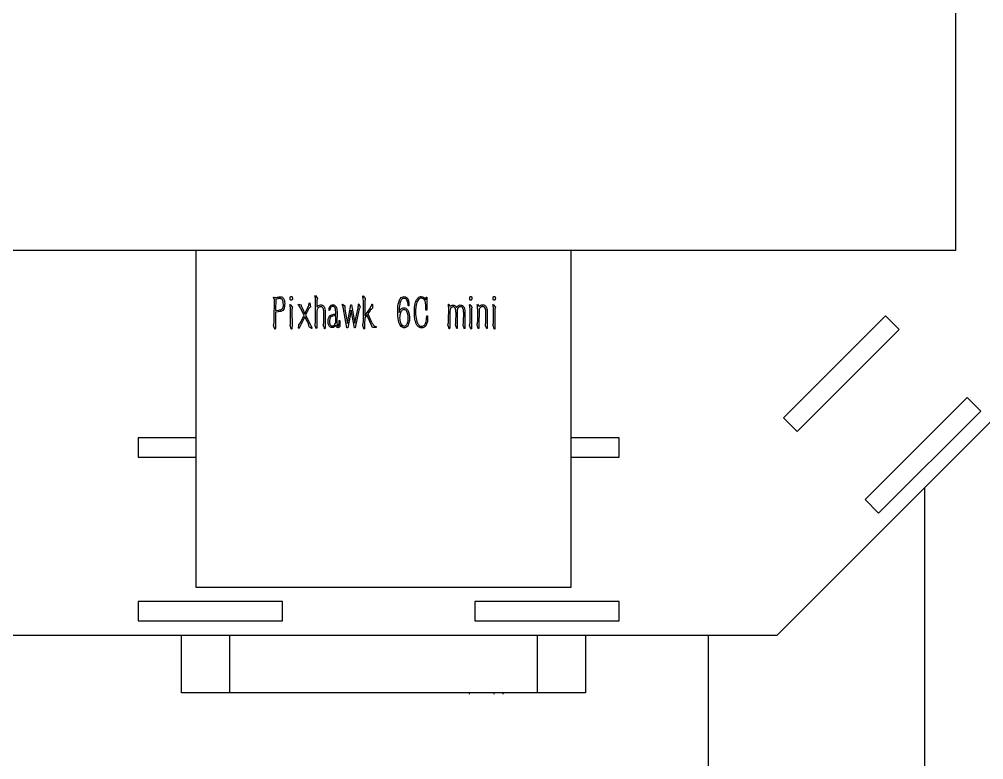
# Model space of a CAD drawing. Header units: millimetres. Extents: x 0 to 297, y 0 to 210.
# Drawn here: x 135.82 to 152.53, y 114.35 to 127.17 of the extents above; entities that cross this region are included whole.
import ezdxf

# ---------------------------------------------------------------- set-up
doc = ezdxf.new("R2010")
doc.units = ezdxf.units.MM

msp = doc.modelspace()

# ---------------------------------------------------------------- linework, layer by layer
at = {"color": 7, "linetype": 'Continuous', "lineweight": 25}
for p, q in [((152.044, 123.168), (152.044, 143.168)), ((148.948, 116.502), (158.711, 126.265)), ((132.044, 123.168), (152.044, 123.168)), ((138.878, 123.168), (138.878, 117.335)), ((145.378, 117.335), (145.378, 123.168)), ((140.227, 122.353), (140.236, 122.351)), ((140.235, 121.968), (140.237, 122.314)), ((140.236, 122.351), (140.264, 122.35)), ((140.26, 122.319), (140.258, 122.127)), ((140.295, 122.327), (140.26, 122.319)), ((140.94, 122.376), (140.948, 122.384)), ((140.944, 122.363), (140.94, 122.376)), ((140.948, 122.384), (140.985, 122.335)), ((141.768, 122.371), (141.775, 122.379)), ((141.771, 122.358), (141.768, 122.371)), ((141.775, 122.379), (141.812, 122.33)), ((142.853, 122.321), (142.86, 122.308)), ((142.86, 122.308), (142.866, 122.357)), ((142.866, 122.357), (142.879, 122.357)), ((142.879, 122.357), (142.879, 122.133)), ((140.505, 122.223), (140.512, 122.231)), ((140.509, 122.21), (140.505, 122.223)), ((140.512, 122.231), (140.55, 122.183)), ((140.648, 122.225), (140.652, 122.235)), ((140.656, 122.218), (140.648, 122.225)), ((140.652, 122.235), (140.701, 122.221)), ((140.75, 122.04), (140.7, 122.147)), ((140.717, 122.172), (140.764, 122.068)), ((140.764, 122.068), (140.817, 122.177)), ((140.829, 122.147), (140.777, 122.044)), ((140.839, 122.254), (140.849, 122.256)), ((140.839, 122.24), (140.839, 122.254)), ((140.849, 122.256), (140.863, 122.184)), ((140.951, 121.95), (140.951, 122.279)), ((140.974, 122.266), (140.973, 122.18)), ((141.412, 122.228), (141.416, 122.237)), ((141.416, 122.217), (141.412, 122.228)), ((141.416, 122.237), (141.457, 122.203)), ((141.493, 121.826), (141.436, 122.146)), ((141.502, 121.902), (141.561, 122.225)), ((141.561, 122.225), (141.573, 122.225)), ((141.573, 122.225), (141.63, 121.904)), ((141.63, 121.904), (141.682, 122.146)), ((141.692, 122.235), (141.7, 122.24)), ((141.692, 122.222), (141.692, 122.235)), ((141.692, 122.204), (141.692, 122.222)), ((141.7, 122.24), (141.722, 122.184)), ((141.779, 121.967), (141.779, 122.275)), ((141.802, 122.264), (141.801, 122.034)), ((141.801, 122.034), (141.889, 122.156)), ((141.923, 122.222), (141.927, 122.235)), ((141.927, 122.235), (141.936, 122.233)), ((141.936, 122.233), (141.938, 122.163)), ((142.568, 122.206), (142.557, 122.206)), ((142.568, 122.233), (142.568, 122.206)), ((143.252, 122.233), (143.26, 122.235)), ((143.254, 122.216), (143.252, 122.233)), ((143.255, 122.197), (143.254, 122.216)), ((143.255, 121.973), (143.256, 122.148)), ((143.26, 122.235), (143.281, 122.192)), ((143.377, 122.201), (143.394, 122.179)), ((143.616, 122.223), (143.623, 122.231)), ((143.619, 122.21), (143.616, 122.223)), ((143.623, 122.231), (143.66, 122.183)), ((143.749, 122.225), (143.756, 122.236)), ((143.755, 122.205), (143.749, 122.225)), ((143.756, 122.236), (143.782, 122.191)), ((143.76, 122.124), (143.758, 122.178)), ((143.787, 122.152), (143.782, 122.115)), ((144.022, 122.223), (144.028, 122.231)), ((144.025, 122.21), (144.022, 122.223)), ((144.028, 122.231), (144.066, 122.183)), ((140.258, 122.098), (140.257, 121.873)), ((140.258, 122.127), (140.314, 122.133)), ((140.301, 122.104), (140.258, 122.098)), ((140.334, 122.105), (140.301, 122.104)), ((140.518, 121.971), (140.518, 122.12)), ((140.541, 122.114), (140.542, 121.878)), ((140.765, 122.017), (140.691, 121.865)), ((140.703, 121.937), (140.75, 122.04)), ((140.811, 121.926), (140.765, 122.017)), ((140.777, 122.044), (140.861, 121.876)), ((140.977, 122.139), (140.973, 122.113)), ((140.973, 122.113), (140.974, 121.897)), ((141.093, 121.933), (141.093, 122.08)), ((141.115, 122.084), (141.116, 121.84)), ((141.194, 122.124), (141.183, 122.124)), ((141.195, 122.137), (141.194, 122.124)), ((141.283, 122.061), (141.299, 122.062)), ((141.299, 122.062), (141.299, 122.105)), ((141.299, 121.92), (141.299, 122.033)), ((141.322, 122.086), (141.32, 121.922)), ((141.459, 122.139), (141.502, 121.902)), ((141.567, 122.132), (141.51, 121.826)), ((141.622, 121.826), (141.567, 122.132)), ((141.702, 122.132), (141.637, 121.826)), ((141.801, 121.995), (141.8, 121.882)), ((141.841, 122.048), (141.801, 121.995)), ((141.935, 121.832), (141.841, 122.048)), ((141.897, 122.125), (141.856, 122.069)), ((141.856, 122.069), (141.92, 121.925)), ((142.397, 122.12), (142.396, 122.087)), ((142.879, 122.133), (142.863, 122.133)), ((142.874, 121.986), (142.878, 122.031)), ((142.878, 122.031), (142.891, 122.03)), ((143.278, 122.115), (143.277, 121.902)), ((143.383, 121.923), (143.384, 122.084)), ((143.405, 122.084), (143.405, 121.864)), ((143.515, 121.926), (143.516, 122.084)), ((143.537, 122.088), (143.537, 121.945)), ((143.628, 121.971), (143.628, 122.12)), ((143.651, 122.114), (143.652, 121.878)), ((143.76, 121.975), (143.76, 122.124)), ((143.782, 122.115), (143.781, 121.89)), ((143.901, 121.939), (143.901, 122.073)), ((143.923, 122.088), (143.923, 121.839)), ((144.034, 121.971), (144.034, 122.12)), ((144.057, 122.114), (144.058, 121.878)), ((150.824, 122.031), (149.057, 120.264)), ((150.824, 122.031), (149.057, 120.264)), ((151.06, 121.796), (150.824, 122.031)), ((151.06, 121.796), (150.824, 122.031)), ((140.238, 121.819), (140.228, 121.85)), ((140.242, 121.809), (140.238, 121.819)), ((140.524, 121.821), (140.514, 121.851)), ((140.542, 121.878), (140.542, 121.848)), ((140.656, 121.831), (140.658, 121.853)), ((140.658, 121.853), (140.661, 121.882)), ((140.691, 121.865), (140.673, 121.829)), ((140.871, 121.819), (140.852, 121.834)), ((140.955, 121.83), (140.945, 121.86)), ((140.958, 121.819), (140.955, 121.83)), ((140.974, 121.897), (140.971, 121.837)), ((141.101, 121.83), (141.09, 121.86)), ((141.294, 121.906), (141.299, 121.92)), ((141.306, 121.855), (141.302, 121.871)), ((141.357, 121.902), (141.357, 121.954)), ((141.357, 121.954), (141.368, 121.954)), ((141.369, 121.928), (141.371, 121.878)), ((141.51, 121.826), (141.493, 121.826)), ((141.637, 121.826), (141.622, 121.826)), ((141.782, 121.823), (141.772, 121.852)), ((141.785, 121.812), (141.782, 121.823)), ((141.8, 121.882), (141.798, 121.83)), ((141.998, 121.832), (141.935, 121.832)), ((141.987, 121.85), (141.998, 121.848)), ((141.998, 121.848), (141.998, 121.832)), ((143.258, 121.829), (143.248, 121.858)), ((143.39, 121.829), (143.38, 121.858)), ((143.507, 121.879), (143.51, 121.886)), ((143.519, 121.837), (143.51, 121.864)), ((143.634, 121.821), (143.624, 121.851)), ((143.652, 121.878), (143.652, 121.848)), ((143.764, 121.83), (143.754, 121.86)), ((143.767, 121.819), (143.764, 121.83)), ((143.781, 121.89), (143.78, 121.837)), ((143.907, 121.832), (143.897, 121.861)), ((144.04, 121.821), (144.03, 121.851)), ((144.058, 121.878), (144.058, 121.848)), ((149.292, 120.028), (151.06, 121.796)), ((149.292, 120.028), (151.06, 121.796)), ((152.239, 120.617), (150.471, 118.849)), ((152.239, 120.617), (150.471, 118.849)), ((152.474, 120.381), (152.239, 120.617)), ((152.474, 120.381), (152.239, 120.617)), ((150.706, 118.614), (152.474, 120.381)), ((150.706, 118.614), (152.474, 120.381)), ((149.057, 120.264), (149.292, 120.028)), ((149.057, 120.264), (149.292, 120.028)), ((137.878, 119.918), (137.878, 119.585)), ((138.878, 119.918), (137.878, 119.918)), ((137.878, 119.918), (137.878, 119.585)), ((138.878, 119.918), (137.878, 119.918)), ((146.211, 119.918), (145.378, 119.918)), ((146.211, 119.918), (145.378, 119.918)), ((146.211, 119.585), (146.211, 119.918)), ((146.211, 119.585), (146.211, 119.918)), ((137.878, 119.585), (138.878, 119.585)), ((137.878, 119.585), (138.878, 119.585)), ((145.378, 119.585), (146.211, 119.585)), ((145.378, 119.585), (146.211, 119.585)), ((151.503, 104.318), (151.503, 119.056)), ((150.471, 118.849), (150.706, 118.614)), ((150.471, 118.849), (150.706, 118.614)), ((138.878, 117.335), (145.378, 117.335)), ((140.378, 117.085), (137.878, 117.085)), ((137.878, 117.085), (137.878, 116.752)), ((140.378, 117.085), (137.878, 117.085)), ((137.878, 117.085), (137.878, 116.752)), ((140.378, 116.752), (140.378, 117.085)), ((140.378, 116.752), (140.378, 117.085)), ((146.211, 117.085), (143.711, 117.085)), ((143.711, 117.085), (143.711, 116.752)), ((146.211, 117.085), (143.711, 117.085)), ((143.711, 117.085), (143.711, 116.752)), ((146.211, 116.752), (146.211, 117.085)), ((146.211, 116.752), (146.211, 117.085)), ((137.878, 116.752), (140.378, 116.752)), ((137.878, 116.752), (140.378, 116.752)), ((143.711, 116.752), (146.211, 116.752)), ((143.711, 116.752), (146.211, 116.752)), ((135.141, 116.502), (148.948, 116.502)), ((138.628, 115.502), (138.628, 116.502)), ((139.461, 116.502), (139.461, 115.502)), ((144.794, 115.502), (144.794, 116.502)), ((145.628, 116.502), (145.628, 115.502)), ((147.753, 116.502), (147.753, 104.318)), ((139.461, 115.502), (138.628, 115.502)), ((144.794, 115.502), (139.461, 115.502)), ((143.615, 115.481), (143.615, 115.502)), ((144.037, 115.502), (144.037, 115.481)), ((144.203, 115.481), (144.203, 115.502)), ((145.628, 115.502), (144.794, 115.502))]:
    msp.add_line(p, q, dxfattribs=at)
for points, knots in [([(140.219, 122.35), (140.219, 122.351), (140.219, 122.352), (140.22, 122.353), (140.223, 122.353), (140.226, 122.353), (140.227, 122.353)], [0, 0, 0, 0, 0.1262038, 0.248161, 0.5011521, 1, 1, 1, 1]), ([(140.237, 122.314), (140.232, 122.32), (140.225, 122.332), (140.221, 122.345), (140.219, 122.35)], [0, 0, 0, 0, 0.563534, 1, 1, 1, 1]), ([(140.264, 122.35), (140.278, 122.353), (140.301, 122.358), (140.325, 122.36), (140.336, 122.361)], [0, 0, 0, 0, 0.560149, 1, 1, 1, 1]), ([(140.342, 122.331), (140.333, 122.331), (140.317, 122.332), (140.301, 122.328), (140.295, 122.327)], [0, 0, 0, 0, 0.559835, 1, 1, 1, 1]), ([(140.336, 122.361), (140.345, 122.361), (140.363, 122.362), (140.386, 122.346), (140.402, 122.324), (140.417, 122.272), (140.415, 122.227), (140.413, 122.191)], [0, 0, 0, 0, 0.125209, 0.249571, 0.374711, 0.500106, 1, 1, 1, 1]), ([(140.393, 122.232), (140.391, 122.252), (140.388, 122.282), (140.375, 122.317), (140.357, 122.328), (140.347, 122.33), (140.342, 122.331)], [0, 0, 0, 0, 0.500923, 0.749732, 0.874672, 1, 1, 1, 1]), ([(140.509, 122.33), (140.509, 122.338), (140.51, 122.349), (140.515, 122.362), (140.522, 122.367), (140.528, 122.367), (140.534, 122.367), (140.539, 122.365), (140.543, 122.36), (140.549, 122.35), (140.549, 122.341), (140.55, 122.333)], [0, 0, 0, 0, 0.250251, 0.375195, 0.437424, 0.499949, 0.56276, 0.625215, 0.687866, 0.750538, 1, 1, 1, 1]), ([(140.527, 122.303), (140.524, 122.304), (140.518, 122.305), (140.51, 122.315), (140.509, 122.324), (140.509, 122.33)], [0, 0, 0, 0, 0.249523, 0.499433, 1, 1, 1, 1]), ([(140.55, 122.333), (140.548, 122.326), (140.547, 122.318), (140.542, 122.308), (140.537, 122.305), (140.532, 122.303), (140.529, 122.303), (140.527, 122.303)], [0, 0, 0, 0, 0.499091, 0.624951, 0.74949, 0.874782, 1, 1, 1, 1]), ([(140.951, 122.279), (140.951, 122.295), (140.951, 122.323), (140.946, 122.351), (140.944, 122.363)], [0, 0, 0, 0, 0.559967, 1, 1, 1, 1]), ([(140.985, 122.335), (140.98, 122.323), (140.972, 122.3), (140.973, 122.276), (140.974, 122.266)], [0, 0, 0, 0, 0.556119, 1, 1, 1, 1]), ([(141.779, 122.275), (141.779, 122.291), (141.779, 122.319), (141.773, 122.346), (141.771, 122.358)], [0, 0, 0, 0, 0.559959, 1, 1, 1, 1]), ([(141.812, 122.33), (141.808, 122.318), (141.802, 122.297), (141.802, 122.274), (141.802, 122.264)], [0, 0, 0, 0, 0.55946, 1, 1, 1, 1]), ([(142.373, 122.123), (142.375, 122.172), (142.379, 122.246), (142.411, 122.326), (142.448, 122.362), (142.473, 122.364), (142.485, 122.365)], [0, 0, 0, 0, 0.501126, 0.751015, 0.875517, 1, 1, 1, 1]), ([(142.557, 122.206), (142.554, 122.242), (142.55, 122.284), (142.521, 122.322), (142.504, 122.333), (142.485, 122.336), (142.462, 122.333), (142.44, 122.316), (142.42, 122.283), (142.4, 122.217), (142.398, 122.159), (142.397, 122.12)], [0, 0, 0, 0, 0.24897, 0.295927, 0.342861, 0.389663, 0.436612, 0.506268, 0.57683, 0.717747, 1, 1, 1, 1]), ([(142.485, 122.365), (142.492, 122.364), (142.507, 122.363), (142.533, 122.349), (142.561, 122.305), (142.565, 122.262), (142.568, 122.233)], [0, 0, 0, 0, 0.125533, 0.250551, 0.499926, 1, 1, 1, 1]), ([(142.665, 122.184), (142.671, 122.224), (142.68, 122.283), (142.72, 122.34), (142.753, 122.364), (142.773, 122.366), (142.782, 122.366)], [0, 0, 0, 0, 0.50089, 0.750047, 0.875473, 1, 1, 1, 1]), ([(142.789, 122.339), (142.782, 122.339), (142.768, 122.338), (142.743, 122.326), (142.709, 122.289), (142.682, 122.193), (142.683, 122.11), (142.684, 122.054)], [0, 0, 0, 0, 0.062525, 0.1251, 0.249609, 0.499352, 1, 1, 1, 1]), ([(142.782, 122.366), (142.798, 122.362), (142.827, 122.355), (142.845, 122.331), (142.853, 122.321)], [0, 0, 0, 0, 0.558646, 1, 1, 1, 1]), ([(142.863, 122.133), (142.863, 122.173), (142.863, 122.232), (142.845, 122.3), (142.818, 122.331), (142.799, 122.336), (142.789, 122.339)], [0, 0, 0, 0, 0.501282, 0.751056, 0.875503, 1, 1, 1, 1]), ([(143.619, 122.33), (143.62, 122.338), (143.62, 122.349), (143.626, 122.362), (143.632, 122.367), (143.638, 122.367), (143.644, 122.367), (143.649, 122.365), (143.654, 122.36), (143.659, 122.35), (143.66, 122.341), (143.66, 122.333)], [0, 0, 0, 0, 0.250251, 0.375195, 0.437424, 0.499949, 0.56276, 0.625215, 0.687866, 0.750538, 1, 1, 1, 1]), ([(143.638, 122.303), (143.635, 122.304), (143.628, 122.305), (143.62, 122.315), (143.62, 122.324), (143.619, 122.33)], [0, 0, 0, 0, 0.249523, 0.499433, 1, 1, 1, 1]), ([(143.66, 122.333), (143.659, 122.326), (143.657, 122.318), (143.652, 122.308), (143.648, 122.305), (143.643, 122.303), (143.639, 122.303), (143.638, 122.303)], [0, 0, 0, 0, 0.499091, 0.624951, 0.74949, 0.874782, 1, 1, 1, 1]), ([(144.025, 122.33), (144.025, 122.338), (144.026, 122.349), (144.031, 122.362), (144.038, 122.367), (144.044, 122.367), (144.05, 122.367), (144.055, 122.365), (144.059, 122.36), (144.065, 122.35), (144.065, 122.341), (144.066, 122.333)], [0, 0, 0, 0, 0.250251, 0.375195, 0.437424, 0.499949, 0.56276, 0.625215, 0.687866, 0.750538, 1, 1, 1, 1]), ([(144.043, 122.303), (144.04, 122.304), (144.034, 122.305), (144.026, 122.315), (144.025, 122.324), (144.025, 122.33)], [0, 0, 0, 0, 0.249523, 0.499433, 1, 1, 1, 1]), ([(144.066, 122.333), (144.065, 122.326), (144.063, 122.318), (144.058, 122.308), (144.054, 122.305), (144.049, 122.303), (144.045, 122.303), (144.043, 122.303)], [0, 0, 0, 0, 0.499091, 0.624951, 0.74949, 0.874782, 1, 1, 1, 1]), ([(140.314, 122.133), (140.323, 122.134), (140.341, 122.136), (140.368, 122.145), (140.393, 122.178), (140.393, 122.21), (140.393, 122.232)], [0, 0, 0, 0, 0.187658, 0.374235, 0.559711, 1, 1, 1, 1]), ([(140.413, 122.191), (140.41, 122.179), (140.405, 122.156), (140.388, 122.126), (140.362, 122.108), (140.343, 122.106), (140.334, 122.105)], [0, 0, 0, 0, 0.280684, 0.56033, 0.779916, 1, 1, 1, 1]), ([(140.518, 122.12), (140.517, 122.13), (140.517, 122.147), (140.515, 122.17), (140.513, 122.19), (140.51, 122.203), (140.509, 122.21)], [0, 0, 0, 0, 0.340004, 0.560034, 0.780041, 1, 1, 1, 1]), ([(140.55, 122.183), (140.548, 122.175), (140.544, 122.163), (140.541, 122.145), (140.54, 122.129), (140.54, 122.119), (140.541, 122.114)], [0, 0, 0, 0, 0.339643, 0.559786, 0.779869, 1, 1, 1, 1]), ([(140.7, 122.147), (140.694, 122.162), (140.682, 122.187), (140.664, 122.209), (140.656, 122.218)], [0, 0, 0, 0, 0.560342, 1, 1, 1, 1]), ([(140.701, 122.221), (140.702, 122.212), (140.705, 122.194), (140.713, 122.179), (140.717, 122.172)], [0, 0, 0, 0, 0.5578402, 1, 1, 1, 1]), ([(140.817, 122.177), (140.822, 122.188), (140.832, 122.208), (140.837, 122.23), (140.839, 122.24)], [0, 0, 0, 0, 0.560022, 1, 1, 1, 1]), ([(140.863, 122.184), (140.858, 122.182), (140.849, 122.179), (140.838, 122.165), (140.833, 122.154), (140.829, 122.147)], [0, 0, 0, 0, 0.279238, 0.559503, 1, 1, 1, 1]), ([(140.973, 122.18), (140.982, 122.192), (140.997, 122.215), (141.023, 122.219), (141.034, 122.221)], [0, 0, 0, 0, 0.558461, 1, 1, 1, 1]), ([(141.033, 122.189), (141.025, 122.188), (141.01, 122.185), (140.994, 122.172), (140.981, 122.156), (140.979, 122.145), (140.977, 122.139)], [0, 0, 0, 0, 0.280093, 0.560076, 0.780537, 1, 1, 1, 1]), ([(141.093, 122.08), (141.093, 122.105), (141.093, 122.135), (141.079, 122.168), (141.067, 122.182), (141.051, 122.19), (141.039, 122.189), (141.033, 122.189)], [0, 0, 0, 0, 0.499702, 0.624885, 0.750087, 0.874801, 1, 1, 1, 1]), ([(141.034, 122.221), (141.042, 122.221), (141.057, 122.221), (141.078, 122.211), (141.094, 122.195), (141.115, 122.154), (141.115, 122.115), (141.115, 122.084)], [0, 0, 0, 0, 0.125239, 0.250145, 0.375244, 0.50027, 1, 1, 1, 1]), ([(141.183, 122.124), (141.185, 122.147), (141.189, 122.177), (141.208, 122.207), (141.226, 122.222), (141.244, 122.223), (141.256, 122.225)], [0, 0, 0, 0, 0.4991635, 0.6249954, 0.7505075, 1, 1, 1, 1]), ([(141.246, 122.195), (141.238, 122.194), (141.222, 122.19), (141.203, 122.168), (141.198, 122.148), (141.195, 122.137)], [0, 0, 0, 0, 0.279688, 0.560124, 1, 1, 1, 1]), ([(141.299, 122.105), (141.298, 122.125), (141.297, 122.15), (141.284, 122.176), (141.274, 122.188), (141.261, 122.195), (141.251, 122.195), (141.246, 122.195)], [0, 0, 0, 0, 0.4996168, 0.624928, 0.7499302, 0.874871, 1, 1, 1, 1]), ([(141.256, 122.225), (141.263, 122.223), (141.277, 122.22), (141.298, 122.202), (141.322, 122.157), (141.322, 122.115), (141.322, 122.086)], [0, 0, 0, 0, 0.12511, 0.250289, 0.499381, 1, 1, 1, 1]), ([(141.436, 122.146), (141.434, 122.152), (141.431, 122.164), (141.426, 122.188), (141.42, 122.205), (141.416, 122.217)], [0, 0, 0, 0, 0.250262, 0.500525, 1, 1, 1, 1]), ([(141.457, 122.203), (141.455, 122.191), (141.453, 122.169), (141.457, 122.148), (141.459, 122.139)], [0, 0, 0, 0, 0.559451, 1, 1, 1, 1]), ([(141.682, 122.146), (141.685, 122.156), (141.689, 122.176), (141.691, 122.195), (141.692, 122.204)], [0, 0, 0, 0, 0.560005, 1, 1, 1, 1]), ([(141.722, 122.184), (141.717, 122.176), (141.709, 122.165), (141.705, 122.147), (141.703, 122.137), (141.702, 122.132)], [0, 0, 0, 0, 0.462889, 0.730501, 1, 1, 1, 1]), ([(141.889, 122.156), (141.896, 122.167), (141.91, 122.188), (141.919, 122.212), (141.923, 122.222)], [0, 0, 0, 0, 0.560277, 1, 1, 1, 1]), ([(141.938, 122.163), (141.929, 122.157), (141.913, 122.147), (141.902, 122.132), (141.897, 122.125)], [0, 0, 0, 0, 0.558345, 1, 1, 1, 1]), ([(142.396, 122.087), (142.405, 122.11), (142.416, 122.142), (142.451, 122.168), (142.47, 122.17), (142.479, 122.172)], [0, 0, 0, 0, 0.5587804, 0.7794172, 1, 1, 1, 1]), ([(142.479, 122.172), (142.491, 122.17), (142.513, 122.168), (142.547, 122.137), (142.581, 122.066), (142.578, 121.998), (142.576, 121.954)], [0, 0, 0, 0, 0.1247365, 0.2498596, 0.4999177, 1, 1, 1, 1]), ([(142.794, 121.824), (142.785, 121.824), (142.767, 121.824), (142.742, 121.834), (142.721, 121.85), (142.691, 121.894), (142.657, 122.007), (142.662, 122.113), (142.665, 122.184)], [0, 0, 0, 0, 0.062511, 0.125174, 0.187621, 0.250253, 0.499994, 1, 1, 1, 1]), ([(143.256, 122.148), (143.256, 122.157), (143.256, 122.174), (143.256, 122.19), (143.255, 122.197)], [0, 0, 0, 0, 0.559998, 1, 1, 1, 1]), ([(143.33, 122.19), (143.321, 122.187), (143.304, 122.18), (143.281, 122.154), (143.279, 122.129), (143.278, 122.115)], [0, 0, 0, 0, 0.279658, 0.559409, 1, 1, 1, 1]), ([(143.281, 122.192), (143.288, 122.2), (143.302, 122.215), (143.332, 122.221), (143.358, 122.215), (143.371, 122.206), (143.377, 122.201)], [0, 0, 0, 0, 0.281832, 0.559777, 0.781144, 1, 1, 1, 1]), ([(143.384, 122.084), (143.383, 122.095), (143.382, 122.116), (143.379, 122.144), (143.371, 122.165), (143.36, 122.179), (143.346, 122.187), (143.335, 122.189), (143.33, 122.19)], [0, 0, 0, 0, 0.25417, 0.482261, 0.63536, 0.757582, 0.880318, 1, 1, 1, 1]), ([(143.394, 122.179), (143.403, 122.191), (143.42, 122.212), (143.446, 122.217), (143.458, 122.22)], [0, 0, 0, 0, 0.560866, 1, 1, 1, 1]), ([(143.455, 122.19), (143.45, 122.189), (143.439, 122.187), (143.421, 122.173), (143.402, 122.139), (143.404, 122.106), (143.405, 122.084)], [0, 0, 0, 0, 0.125065, 0.249927, 0.498858, 1, 1, 1, 1]), ([(143.516, 122.084), (143.516, 122.107), (143.516, 122.137), (143.5, 122.169), (143.488, 122.182), (143.473, 122.191), (143.461, 122.19), (143.455, 122.19)], [0, 0, 0, 0, 0.5005212, 0.6253413, 0.7504991, 0.8751267, 1, 1, 1, 1]), ([(143.458, 122.22), (143.465, 122.219), (143.479, 122.218), (143.5, 122.21), (143.516, 122.194), (143.536, 122.155), (143.537, 122.118), (143.537, 122.088)], [0, 0, 0, 0, 0.125233, 0.250081, 0.375167, 0.500385, 1, 1, 1, 1]), ([(143.628, 122.12), (143.628, 122.13), (143.627, 122.147), (143.625, 122.17), (143.624, 122.19), (143.621, 122.203), (143.619, 122.21)], [0, 0, 0, 0, 0.340004, 0.560034, 0.780041, 1, 1, 1, 1]), ([(143.66, 122.183), (143.658, 122.175), (143.654, 122.163), (143.652, 122.145), (143.651, 122.129), (143.651, 122.119), (143.651, 122.114)], [0, 0, 0, 0, 0.3396428, 0.5597858, 0.7798695, 1, 1, 1, 1]), ([(143.758, 122.178), (143.758, 122.181), (143.757, 122.185), (143.757, 122.194), (143.756, 122.201), (143.755, 122.205)], [0, 0, 0, 0, 0.250858, 0.5017161, 1, 1, 1, 1]), ([(143.782, 122.191), (143.792, 122.2), (143.809, 122.217), (143.832, 122.222), (143.842, 122.225)], [0, 0, 0, 0, 0.558474, 1, 1, 1, 1]), ([(143.841, 122.192), (143.834, 122.191), (143.821, 122.189), (143.806, 122.178), (143.793, 122.166), (143.789, 122.156), (143.787, 122.152)], [0, 0, 0, 0, 0.280341, 0.560729, 0.781766, 1, 1, 1, 1]), ([(143.901, 122.073), (143.902, 122.098), (143.903, 122.137), (143.882, 122.178), (143.86, 122.192), (143.847, 122.192), (143.841, 122.192)], [0, 0, 0, 0, 0.501093, 0.749986, 0.874733, 1, 1, 1, 1]), ([(143.842, 122.225), (143.849, 122.224), (143.864, 122.223), (143.885, 122.214), (143.902, 122.198), (143.922, 122.157), (143.922, 122.118), (143.923, 122.088)], [0, 0, 0, 0, 0.12497, 0.250152, 0.375038, 0.50006, 1, 1, 1, 1]), ([(144.034, 122.12), (144.034, 122.13), (144.033, 122.147), (144.031, 122.17), (144.029, 122.19), (144.026, 122.203), (144.025, 122.21)], [0, 0, 0, 0, 0.340004, 0.560034, 0.780041, 1, 1, 1, 1]), ([(144.066, 122.183), (144.064, 122.175), (144.06, 122.163), (144.057, 122.145), (144.056, 122.129), (144.057, 122.119), (144.057, 122.114)], [0, 0, 0, 0, 0.339643, 0.559786, 0.779869, 1, 1, 1, 1]), ([(141.171, 121.97), (141.174, 121.984), (141.181, 122.014), (141.22, 122.055), (141.259, 122.059), (141.283, 122.061)], [0, 0, 0, 0, 0.281624, 0.560938, 1, 1, 1, 1]), ([(141.299, 122.033), (141.281, 122.032), (141.253, 122.032), (141.219, 122.018), (141.197, 121.988), (141.188, 121.942), (141.194, 121.907), (141.197, 121.889)], [0, 0, 0, 0, 0.25044, 0.375671, 0.5005, 0.75036, 1, 1, 1, 1]), ([(142.494, 121.824), (142.486, 121.824), (142.471, 121.824), (142.444, 121.837), (142.406, 121.873), (142.375, 121.976), (142.374, 122.064), (142.373, 122.123)], [0, 0, 0, 0, 0.062502, 0.125052, 0.249456, 0.499205, 1, 1, 1, 1]), ([(142.48, 122.141), (142.473, 122.139), (142.459, 122.136), (142.436, 122.117), (142.41, 122.072), (142.408, 122.028), (142.407, 121.999)], [0, 0, 0, 0, 0.125002, 0.25039, 0.499615, 1, 1, 1, 1]), ([(142.407, 121.999), (142.41, 121.969), (142.414, 121.924), (142.439, 121.876), (142.463, 121.856), (142.478, 121.856), (142.486, 121.856)], [0, 0, 0, 0, 0.500473, 0.750416, 0.875213, 1, 1, 1, 1]), ([(142.551, 122.06), (142.544, 122.081), (142.534, 122.109), (142.506, 122.137), (142.489, 122.14), (142.48, 122.141)], [0, 0, 0, 0, 0.5609725, 0.7810822, 1, 1, 1, 1]), ([(142.486, 121.856), (142.496, 121.858), (142.515, 121.863), (142.542, 121.894), (142.558, 121.962), (142.554, 122.021), (142.551, 122.06)], [0, 0, 0, 0, 0.1241427, 0.2493718, 0.4989129, 1, 1, 1, 1]), ([(142.684, 122.054), (142.689, 122.014), (142.695, 121.953), (142.723, 121.887), (142.752, 121.856), (142.772, 121.853), (142.782, 121.851)], [0, 0, 0, 0, 0.501384, 0.750668, 0.87577, 1, 1, 1, 1]), ([(142.782, 121.851), (142.79, 121.852), (142.805, 121.852), (142.826, 121.862), (142.844, 121.878), (142.867, 121.917), (142.871, 121.956), (142.874, 121.986)], [0, 0, 0, 0, 0.12484, 0.249927, 0.374951, 0.500103, 1, 1, 1, 1]), ([(142.891, 122.03), (142.892, 121.988), (142.892, 121.924), (142.86, 121.855), (142.826, 121.829), (142.805, 121.825), (142.794, 121.824)], [0, 0, 0, 0, 0.501053, 0.750179, 0.87515, 1, 1, 1, 1]), ([(140.228, 121.85), (140.226, 121.854), (140.224, 121.861), (140.222, 121.868), (140.222, 121.872), (140.223, 121.875), (140.225, 121.881), (140.234, 121.903), (140.234, 121.934), (140.235, 121.96), (140.235, 121.968)], [0, 0, 0, 0, 0.128462, 0.17287, 0.19166, 0.215647, 0.244081, 0.357949, 0.802376, 1, 1, 1, 1]), ([(140.257, 121.873), (140.257, 121.86), (140.256, 121.841), (140.254, 121.819), (140.253, 121.808), (140.251, 121.803), (140.251, 121.801), (140.25, 121.799), (140.249, 121.799), (140.249, 121.799), (140.248, 121.799), (140.248, 121.799)], [0, 0, 0, 0, 0.4995404, 0.7490082, 0.8747285, 0.9356521, 0.9694767, 0.9772385, 0.9841688, 0.9916182, 1, 1, 1, 1]), ([(140.508, 121.874), (140.512, 121.885), (140.517, 121.902), (140.518, 121.928), (140.518, 121.95), (140.518, 121.964), (140.518, 121.971)], [0, 0, 0, 0, 0.339431, 0.559546, 0.779773, 1, 1, 1, 1]), ([(140.514, 121.851), (140.512, 121.855), (140.509, 121.863), (140.508, 121.87), (140.508, 121.874)], [0, 0, 0, 0, 0.5646798, 1, 1, 1, 1]), ([(140.536, 121.801), (140.534, 121.802), (140.531, 121.805), (140.527, 121.813), (140.525, 121.818), (140.524, 121.821)], [0, 0, 0, 0, 0.269256, 0.553524, 1, 1, 1, 1]), ([(140.542, 121.848), (140.541, 121.84), (140.541, 121.828), (140.54, 121.814), (140.539, 121.807), (140.538, 121.804), (140.537, 121.802), (140.537, 121.801), (140.536, 121.801), (140.536, 121.801), (140.536, 121.801)], [0, 0, 0, 0, 0.498949, 0.749706, 0.872924, 0.938032, 0.954161, 0.968947, 0.983793, 1, 1, 1, 1]), ([(140.673, 121.829), (140.67, 121.823), (140.666, 121.817), (140.661, 121.812), (140.66, 121.811), (140.66, 121.81), (140.659, 121.811), (140.659, 121.811), (140.659, 121.811), (140.659, 121.811), (140.658, 121.815), (140.656, 121.821), (140.656, 121.827), (140.656, 121.831)], [0, 0, 0, 0, 0.42173, 0.47339, 0.501949, 0.508218, 0.514232, 0.520754, 0.527711, 0.545486, 0.563116, 0.750323, 1, 1, 1, 1]), ([(140.661, 121.882), (140.661, 121.884), (140.661, 121.886), (140.661, 121.889), (140.665, 121.892), (140.672, 121.893), (140.679, 121.899), (140.691, 121.912), (140.698, 121.926), (140.703, 121.937)], [0, 0, 0, 0, 0.062723, 0.09393, 0.12491, 0.250184, 0.374715, 0.499694, 1, 1, 1, 1]), ([(140.852, 121.834), (140.847, 121.837), (140.836, 121.842), (140.832, 121.863), (140.83, 121.883), (140.82, 121.905), (140.814, 121.919), (140.811, 121.926)], [0, 0, 0, 0, 0.171642, 0.333801, 0.555423, 0.777712, 1, 1, 1, 1]), ([(140.861, 121.876), (140.871, 121.861), (140.882, 121.841), (140.888, 121.818), (140.887, 121.812), (140.887, 121.812), (140.887, 121.811), (140.887, 121.811), (140.887, 121.811), (140.887, 121.811), (140.887, 121.811), (140.886, 121.811), (140.885, 121.812), (140.885, 121.812), (140.885, 121.812)], [0, 0, 0, 0, 0.749753, 0.936481, 0.952359, 0.960881, 0.962736, 0.964438, 0.966091, 0.967838, 0.972897, 0.978534, 0.986804, 1, 1, 1, 1]), ([(140.885, 121.812), (140.883, 121.812), (140.88, 121.812), (140.876, 121.816), (140.873, 121.818), (140.871, 121.819)], [0, 0, 0, 0, 0.28022, 0.55905, 1, 1, 1, 1]), ([(140.945, 121.86), (140.943, 121.865), (140.939, 121.874), (140.942, 121.892), (140.949, 121.909), (140.949, 121.93), (140.951, 121.943), (140.951, 121.95)], [0, 0, 0, 0, 0.170843, 0.337351, 0.55768, 0.778866, 1, 1, 1, 1]), ([(140.965, 121.81), (140.964, 121.811), (140.962, 121.812), (140.96, 121.815), (140.959, 121.818), (140.958, 121.819)], [0, 0, 0, 0, 0.276602, 0.557756, 1, 1, 1, 1]), ([(140.971, 121.837), (140.97, 121.83), (140.97, 121.821), (140.968, 121.812), (140.967, 121.81), (140.966, 121.81), (140.965, 121.81), (140.965, 121.81), (140.965, 121.81)], [0, 0, 0, 0, 0.7491239, 0.8724869, 0.9381454, 0.9529559, 0.9671473, 1, 1, 1, 1]), ([(141.09, 121.86), (141.088, 121.865), (141.085, 121.872), (141.083, 121.881), (141.086, 121.89), (141.094, 121.906), (141.094, 121.923), (141.093, 121.933)], [0, 0, 0, 0, 0.225212, 0.291595, 0.359432, 0.610981, 1, 1, 1, 1]), ([(141.116, 121.84), (141.116, 121.834), (141.115, 121.824), (141.114, 121.814), (141.112, 121.81), (141.112, 121.808), (141.111, 121.807), (141.11, 121.807), (141.11, 121.807), (141.109, 121.807), (141.108, 121.808), (141.107, 121.81), (141.104, 121.817), (141.103, 121.825), (141.101, 121.83)], [0, 0, 0, 0, 0.324593, 0.487166, 0.520104, 0.551276, 0.561854, 0.572545, 0.57999, 0.589552, 0.604837, 0.625676, 0.707917, 1, 1, 1, 1]), ([(141.242, 121.829), (141.234, 121.829), (141.219, 121.83), (141.198, 121.841), (141.183, 121.858), (141.165, 121.9), (141.169, 121.939), (141.171, 121.97)], [0, 0, 0, 0, 0.124958, 0.249829, 0.374808, 0.500261, 1, 1, 1, 1]), ([(141.197, 121.889), (141.199, 121.885), (141.202, 121.876), (141.21, 121.865), (141.222, 121.86), (141.229, 121.859), (141.233, 121.859)], [0, 0, 0, 0, 0.280791, 0.560009, 0.779831, 1, 1, 1, 1]), ([(141.233, 121.859), (141.241, 121.859), (141.257, 121.859), (141.281, 121.876), (141.289, 121.894), (141.294, 121.906)], [0, 0, 0, 0, 0.28156, 0.560524, 1, 1, 1, 1]), ([(141.302, 121.871), (141.294, 121.859), (141.282, 121.842), (141.258, 121.831), (141.247, 121.83), (141.242, 121.829)], [0, 0, 0, 0, 0.559968, 0.779814, 1, 1, 1, 1]), ([(141.371, 121.878), (141.371, 121.868), (141.371, 121.854), (141.362, 121.836), (141.35, 121.828), (141.335, 121.826), (141.321, 121.83), (141.31, 121.841), (141.307, 121.85), (141.306, 121.855)], [0, 0, 0, 0, 0.250918, 0.375579, 0.500314, 0.624885, 0.750504, 0.874792, 1, 1, 1, 1]), ([(141.32, 121.922), (141.321, 121.909), (141.321, 121.89), (141.324, 121.87), (141.328, 121.861), (141.331, 121.858), (141.335, 121.855), (141.338, 121.855), (141.34, 121.856)], [0, 0, 0, 0, 0.5003274, 0.7502041, 0.8127643, 0.8751758, 0.9375196, 1, 1, 1, 1]), ([(141.34, 121.856), (141.341, 121.856), (141.343, 121.856), (141.347, 121.858), (141.351, 121.865), (141.354, 121.88), (141.356, 121.894), (141.357, 121.902)], [0, 0, 0, 0, 0.063272, 0.124807, 0.25011, 0.499774, 1, 1, 1, 1]), ([(141.368, 121.954), (141.368, 121.95), (141.369, 121.941), (141.369, 121.932), (141.369, 121.928)], [0, 0, 0, 0, 0.560046, 1, 1, 1, 1]), ([(141.772, 121.852), (141.771, 121.856), (141.768, 121.863), (141.765, 121.874), (141.769, 121.883), (141.775, 121.896), (141.777, 121.916), (141.779, 121.941), (141.779, 121.958), (141.779, 121.967)], [0, 0, 0, 0, 0.106764, 0.190364, 0.274261, 0.340115, 0.559497, 0.779722, 1, 1, 1, 1]), ([(141.792, 121.803), (141.791, 121.803), (141.789, 121.804), (141.787, 121.808), (141.786, 121.81), (141.785, 121.812)], [0, 0, 0, 0, 0.276529, 0.557774, 1, 1, 1, 1]), ([(141.798, 121.83), (141.798, 121.823), (141.798, 121.814), (141.795, 121.805), (141.794, 121.803), (141.793, 121.802), (141.793, 121.802), (141.792, 121.802), (141.792, 121.803)], [0, 0, 0, 0, 0.749103, 0.872589, 0.938141, 0.953122, 0.967261, 1, 1, 1, 1]), ([(141.92, 121.925), (141.929, 121.908), (141.941, 121.883), (141.966, 121.859), (141.98, 121.853), (141.987, 121.85)], [0, 0, 0, 0, 0.559772, 0.780756, 1, 1, 1, 1]), ([(142.576, 121.954), (142.571, 121.926), (142.565, 121.892), (142.547, 121.854), (142.528, 121.834), (142.507, 121.828), (142.494, 121.824)], [0, 0, 0, 0, 0.50088, 0.62617, 0.751144, 1, 1, 1, 1]), ([(143.248, 121.858), (143.246, 121.862), (143.244, 121.869), (143.241, 121.882), (143.251, 121.898), (143.252, 121.922), (143.255, 121.947), (143.255, 121.964), (143.255, 121.973)], [0, 0, 0, 0, 0.10679, 0.190275, 0.339988, 0.559338, 0.779684, 1, 1, 1, 1]), ([(143.267, 121.809), (143.265, 121.811), (143.262, 121.813), (143.261, 121.821), (143.259, 121.826), (143.258, 121.829)], [0, 0, 0, 0, 0.272775, 0.556924, 1, 1, 1, 1]), ([(143.277, 121.902), (143.276, 121.878), (143.275, 121.847), (143.273, 121.816), (143.271, 121.809), (143.271, 121.809), (143.27, 121.808), (143.268, 121.808), (143.267, 121.809), (143.267, 121.809)], [0, 0, 0, 0, 0.749291, 0.937135, 0.95301, 0.960556, 0.968508, 0.984118, 1, 1, 1, 1]), ([(143.38, 121.858), (143.379, 121.863), (143.376, 121.869), (143.374, 121.877), (143.375, 121.88), (143.378, 121.887), (143.383, 121.902), (143.383, 121.915), (143.383, 121.923)], [0, 0, 0, 0, 0.231243, 0.303711, 0.335269, 0.397405, 0.645682, 1, 1, 1, 1]), ([(143.401, 121.81), (143.4, 121.81), (143.398, 121.811), (143.395, 121.814), (143.394, 121.821), (143.392, 121.826), (143.39, 121.829)], [0, 0, 0, 0, 0.124479, 0.249928, 0.498848, 1, 1, 1, 1]), ([(143.405, 121.864), (143.405, 121.85), (143.405, 121.833), (143.404, 121.815), (143.402, 121.811), (143.402, 121.81), (143.402, 121.81), (143.401, 121.81), (143.401, 121.81), (143.401, 121.81), (143.401, 121.81)], [0, 0, 0, 0, 0.749646, 0.935687, 0.960064, 0.974798, 0.9797, 0.984049, 0.991297, 1, 1, 1, 1]), ([(143.51, 121.864), (143.509, 121.867), (143.507, 121.871), (143.507, 121.877), (143.507, 121.879)], [0, 0, 0, 0, 0.561387, 1, 1, 1, 1]), ([(143.51, 121.886), (143.512, 121.893), (143.514, 121.906), (143.515, 121.92), (143.515, 121.926)], [0, 0, 0, 0, 0.559795, 1, 1, 1, 1]), ([(143.537, 121.945), (143.537, 121.921), (143.537, 121.887), (143.535, 121.845), (143.537, 121.824), (143.535, 121.813), (143.533, 121.811), (143.531, 121.809), (143.529, 121.809), (143.528, 121.809), (143.528, 121.81), (143.527, 121.811), (143.525, 121.815), (143.522, 121.824), (143.52, 121.832), (143.519, 121.837)], [0, 0, 0, 0, 0.419885, 0.604637, 0.749766, 0.780935, 0.796344, 0.812354, 0.818477, 0.823877, 0.829677, 0.836026, 0.85939, 0.906279, 1, 1, 1, 1]), ([(143.618, 121.874), (143.622, 121.885), (143.628, 121.902), (143.629, 121.928), (143.628, 121.95), (143.628, 121.964), (143.628, 121.971)], [0, 0, 0, 0, 0.339431, 0.559546, 0.779773, 1, 1, 1, 1]), ([(143.624, 121.851), (143.622, 121.855), (143.619, 121.863), (143.619, 121.87), (143.618, 121.874)], [0, 0, 0, 0, 0.56468, 1, 1, 1, 1]), ([(143.646, 121.801), (143.644, 121.802), (143.641, 121.805), (143.638, 121.813), (143.636, 121.818), (143.634, 121.821)], [0, 0, 0, 0, 0.269256, 0.553524, 1, 1, 1, 1]), ([(143.652, 121.848), (143.652, 121.84), (143.652, 121.828), (143.65, 121.814), (143.649, 121.807), (143.648, 121.804), (143.648, 121.802), (143.648, 121.801), (143.647, 121.801), (143.646, 121.801), (143.646, 121.801)], [0, 0, 0, 0, 0.4989495, 0.7497063, 0.8729238, 0.9380315, 0.9541608, 0.9689466, 0.9837928, 1, 1, 1, 1]), ([(143.754, 121.86), (143.752, 121.864), (143.75, 121.871), (143.747, 121.881), (143.751, 121.89), (143.756, 121.903), (143.758, 121.923), (143.76, 121.949), (143.76, 121.966), (143.76, 121.975)], [0, 0, 0, 0, 0.10679, 0.190434, 0.274328, 0.340195, 0.559389, 0.77969, 1, 1, 1, 1]), ([(143.774, 121.81), (143.773, 121.811), (143.771, 121.812), (143.768, 121.815), (143.767, 121.818), (143.767, 121.819)], [0, 0, 0, 0, 0.277928, 0.558766, 1, 1, 1, 1]), ([(143.78, 121.837), (143.779, 121.83), (143.779, 121.821), (143.777, 121.812), (143.776, 121.81), (143.775, 121.81), (143.774, 121.81), (143.774, 121.81), (143.774, 121.81)], [0, 0, 0, 0, 0.749028, 0.872786, 0.93805, 0.952984, 0.967436, 1, 1, 1, 1]), ([(143.897, 121.861), (143.895, 121.866), (143.891, 121.874), (143.893, 121.889), (143.899, 121.904), (143.901, 121.922), (143.901, 121.934), (143.901, 121.939)], [0, 0, 0, 0, 0.171158, 0.336133, 0.557472, 0.778618, 1, 1, 1, 1]), ([(143.917, 121.812), (143.915, 121.813), (143.912, 121.816), (143.91, 121.823), (143.908, 121.829), (143.907, 121.832)], [0, 0, 0, 0, 0.272908, 0.555388, 1, 1, 1, 1]), ([(143.923, 121.839), (143.923, 121.832), (143.922, 121.823), (143.92, 121.814), (143.919, 121.812), (143.918, 121.812), (143.918, 121.812), (143.918, 121.812), (143.917, 121.812), (143.917, 121.812)], [0, 0, 0, 0, 0.749428, 0.938435, 0.949629, 0.959533, 0.968392, 0.982817, 1, 1, 1, 1]), ([(144.024, 121.874), (144.028, 121.885), (144.034, 121.902), (144.034, 121.928), (144.034, 121.95), (144.034, 121.964), (144.034, 121.971)], [0, 0, 0, 0, 0.339431, 0.559546, 0.779773, 1, 1, 1, 1]), ([(144.03, 121.851), (144.028, 121.855), (144.025, 121.863), (144.024, 121.87), (144.024, 121.874)], [0, 0, 0, 0, 0.56468, 1, 1, 1, 1]), ([(144.052, 121.801), (144.05, 121.802), (144.047, 121.805), (144.043, 121.813), (144.041, 121.818), (144.04, 121.821)], [0, 0, 0, 0, 0.2692556, 0.5535245, 1, 1, 1, 1]), ([(144.058, 121.848), (144.058, 121.84), (144.057, 121.828), (144.056, 121.814), (144.055, 121.807), (144.054, 121.804), (144.054, 121.802), (144.053, 121.801), (144.053, 121.801), (144.052, 121.801), (144.052, 121.801)], [0, 0, 0, 0, 0.498949, 0.749706, 0.872924, 0.938032, 0.954161, 0.968947, 0.983793, 1, 1, 1, 1]), ([(140.248, 121.799), (140.247, 121.801), (140.244, 121.803), (140.243, 121.807), (140.242, 121.809)], [0, 0, 0, 0, 0.556466, 1, 1, 1, 1])]:
    msp.add_open_spline(points, degree=3, knots=knots, dxfattribs=at)

doc.saveas('drawing.dxf')
